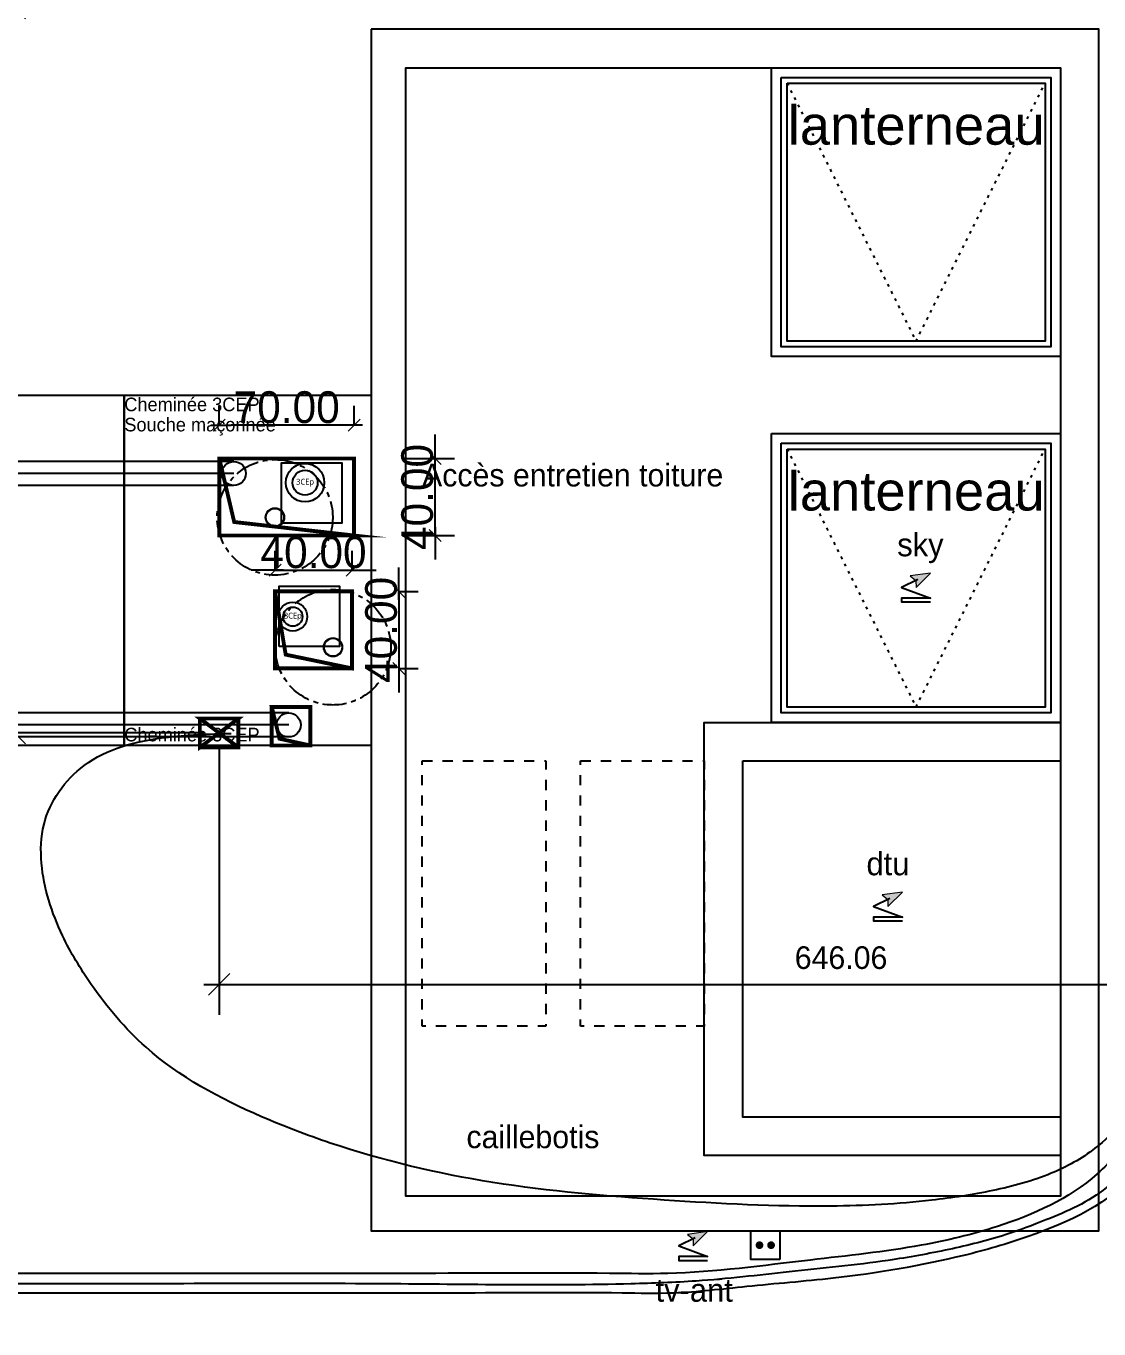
# Model space of a CAD drawing. Header units: centimetres. Extents: x 2501 to 22157, y -5565 to 9509.
# Drawn here: x 4463 to 5020, y 4231 to 4908 of the extents above; entities that cross this region are included whole.
import ezdxf

# ---------------------------------------------------------------- set-up
doc = ezdxf.new("R2010")
doc.units = ezdxf.units.CM
doc.header["$PDMODE"] = 67
for name, pattern in [('prelem_euev', [2, 1.25, -0.25, 0.25, -0.25]), ('Style de ligne -15', [0.41656, 0.20828, -0.20828]), ('Style de ligne -18', [2.08328, 1.25, -0.41656, 0.13886, -0.27786]), ('Style de ligne -27', [0.164042, 0.054681, -0.109361])]:
    doc.linetypes.add(name, pattern=pattern)
doc.layers.get('0').update_dxf_attribs({"color": 252})
doc.layers.add('_GAZELEC-BOITE INCORPO', color=36, linetype='Continuous', lineweight=18)
doc.layers.add('_GAZELEC-RESERVATION 2', color=6, linetype='Continuous', lineweight=18)
for name, color, linetype in [('B Général', 252, 'Continuous'), ('C ANNOTATIONS-texte', 252, 'Continuous'), ('prlm-CHAUFF', 30, 'Continuous'), ('prlm-EAU-EUEV', 25, 'Continuous'), ('prlm-ELEC-CFO', 201, 'Continuous'), ('prlm-GAZ', 20, 'Continuous')]:
    doc.layers.add(name, color=color, linetype=linetype)
doc.layers.add('prlm-ZEROPLOT', color=254, linetype='Continuous', plot=False)
doc.styles.add('Arial', font='arial.ttf')
doc.styles.add('Comic Sans MS', font='comic.ttf')
doc.styles.add('Eurostile', font='')
doc.styles.add('prlm-chauff', font='trebucbi.ttf', dxfattribs={"height": 18})
doc.styles.add('prlm-elec-cfo', font='comic.ttf', dxfattribs={"height": 12})
doc.styles.get('Eurostile').set_extended_font_data('Eurostile')
doc.dimstyles.new('100é', dxfattribs={"dimtxt": 16.471002, "dimasz": 6.232178, "dimexe": 10, "dimexo": 25, "dimgap": 1, "dimtad": 1, "dimdec": 1, "dimtxsty": 'Eurostile', "dimblk": 'VW_SLASH', "dimblk1": 'VW_SLASH', "dimblk2": 'VW_SLASH', "dimcen": 0, "dimdle": 10, "dimazin": 0, "dimtfac": 1, "dimtdec": 1, "dimtix": 1, "dimtmove": 0, "dimatfit": 0, "dimldrblk": 'VW_FILLEDARROW', "dimfxl": 25, "dimfxlon": 1, "dimfrac": 2, "dimtolj": 1, "dimarcsym": 0})
doc.dimstyles.new('Arch', dxfattribs={"dimtxt": 11.759259, "dimasz": 11.224121, "dimexe": 15.875, "dimexo": 7.9375, "dimgap": 7.9375, "dimtad": 1, "dimdec": 1, "dimtxsty": 'Eurostile', "dimblk": 'VW_SLASH', "dimblk1": 'VW_SLASH', "dimblk2": 'VW_SLASH', "dimcen": 0, "dimdle": 7.9375, "dimazin": 0, "dimtfac": 1, "dimtdec": 1, "dimtix": 1, "dimtmove": 0, "dimatfit": 0, "dimldrblk": 'VW_FILLEDARROW', "dimfxl": 1, "dimfrac": 2, "dimtolj": 1, "dimarcsym": 0})

# ---------------------------------------------------------------- blocks, each defined once
blk = doc.blocks.new('Groupe-48-1')
at = {"layer": 'B Général', "linetype": 'Continuous', "flags": 128}
for points in [[(-75, 75), (75, 75), (75, -75), (-75, -75)], [(-70, 70), (70, 70), (70, -70), (-70, -70)], [(-67, 67), (67, 67), (67, -67), (-67, -67)]]:
    blk.add_lwpolyline(points, close=True, dxfattribs=at)
blk = doc.blocks.new('Fenêtre escalier')
at = {"layer": 'B Général', "linetype": 'Style de ligne -27', "ltscale": 25.4}
for p, q in [((-67, 67), (0, -67)), ((0, -67), (67, 67))]:
    blk.add_line(p, q, dxfattribs=at)
at = {"layer": 'B Général'}
blk.add_blockref('Groupe-48-1', (0, 0), dxfattribs=at)
at = {"layer": 'C ANNOTATIONS-texte', "insert": (0.08, 55.28), "char_height": 20.211, "attachment_point": 2, "line_spacing_factor": 0.958949, "style": 'Arial'}
blk.add_mtext('lanterneau', dxfattribs=at)
blk = doc.blocks.new('Groupe-60-1')
at = {"layer": 'B Général', "linetype": 'Continuous', "flags": 128}
for points in [[(114821.82, -121433.28), (114821.82, -121251.33), (114950.06, -121251.33), (114950.06, -121433.28)], [(114903.49, -121317.75), (114903.49, -121286.47), (114934.77, -121286.47), (114934.77, -121317.75)], [(114902.26, -121381.85), (114902.26, -121350.57), (114933.54, -121350.57), (114933.54, -121381.85)]]:
    blk.add_lwpolyline(points, close=True, dxfattribs=at)
blk = doc.blocks.new('xi.txt-3ceptuile-3')
at = {"layer": 'C ANNOTATIONS-texte', "insert": (0, 1.66), "char_height": 7.0556, "width": 93.6726, "attachment_point": 1, "rotation": 360, "line_spacing_factor": 1.423015, "style": 'Eurostile'}
blk.add_mtext('Cheminée 3CEP ', dxfattribs=at)
blk = doc.blocks.new('Groupe-69-1')
at = {"layer": 'B Général', "linetype": 'Continuous', "flags": 128}
for points in [[(115158.06, -121081.33), (115308.06, -121081.33), (115308.06, -121231.33), (115158.06, -121231.33)], [(115163.06, -121086.33), (115303.06, -121086.33), (115303.06, -121226.33), (115163.06, -121226.33)], [(115166.06, -121089.33), (115300.06, -121089.33), (115300.06, -121223.33), (115166.06, -121223.33)]]:
    blk.add_lwpolyline(points, close=True, dxfattribs=at)
blk = doc.blocks.new('Groupe-70-1')
at = {"layer": 'B Général', "linetype": 'Style de ligne -27', "ltscale": 25.4}
for p, q in [((115166.06, -121089.33), (115233.06, -121223.33)), ((115233.06, -121223.33), (115300.06, -121089.33))]:
    blk.add_line(p, q, dxfattribs=at)
at = {"layer": 'B Général'}
blk.add_blockref('Groupe-69-1', (0, 0), dxfattribs=at)
at = {"layer": 'B Général', "insert": (115233.14, -121101.04), "char_height": 20.211, "attachment_point": 2, "line_spacing_factor": 0.958949, "style": 'Arial'}
blk.add_mtext('lanterneau', dxfattribs=at)
blk = doc.blocks.new('xi.3cep130-200')
at = {"layer": 'prlm-CHAUFF', "color": 0}
for radius in [10, 6.5]:
    blk.add_circle((0, 0), radius, dxfattribs=at)
at = {"layer": 'prlm-CHAUFF', "color": 0, "insert": (0, 0), "char_height": 3, "width": 9.7815, "attachment_point": 5, "style": 'prlm-chauff'}
blk.add_mtext('3CEp', dxfattribs=at)
blk = doc.blocks.new('xi.vp')
at = {"layer": 'prlm-EAU-EUEV', "lineweight": 5}
h = blk.add_hatch(color=0, dxfattribs=at)
h.paths.add_polyline_path([(-5, 0, 1), (5, 0, 1)])
h.paths.add_polyline_path([(4.5, 0, -1), (-4.5, 0, -1)], flags=16)
at = {"layer": 'prlm-EAU-EUEV', "color": 0, "lineweight": 5}
for radius in [5, 4.5]:
    blk.add_circle((0, 0), radius, dxfattribs=at)
at = {"layer": 'prlm-ZEROPLOT', "linetype": 'prelem_euev', "ltscale": 10}
blk.add_circle((0, 0), 30, dxfattribs=at)
blk = doc.blocks.new('Groupe-88-1')
at = {"layer": 'B Général', "linetype": 'Continuous'}
for p, q in [((114878.72, -121285.76), (114581.02, -121285.76)), ((114878.72, -121292.01), (114581.02, -121292.01)), ((114878.72, -121298.26), (114581.02, -121298.26))]:
    blk.add_line(p, q, dxfattribs=at)
blk = doc.blocks.new('Groupe-89-1')
at = {"layer": 'B Général', "linetype": 'Continuous'}
for p, q in [((114907.19, -121416.38), (114581.02, -121416.38)), ((114907.19, -121422.63), (114581.02, -121422.63)), ((114907.19, -121428.88), (114581.02, -121428.88))]:
    blk.add_line(p, q, dxfattribs=at)
blk = doc.blocks.new('xi.pc-sail')
at = {"layer": 'prlm-ELEC-CFO', "color": 0, "linetype": 'ByBlock', "lineweight": -2, "flags": 128}
blk.add_lwpolyline([(-7.5, 15), (7.5, 15), (7.5, 0), (-7.5, 0)], close=True, dxfattribs=at)
at = {"layer": 'prlm-ELEC-CFO', "color": 0, "linetype": 'ByBlock', "lineweight": 5, "const_width": 2}
for points in [[(-4, 7.5, 1), (-2, 7.5, 1)], [(2, 7.5, 1), (4, 7.5, 1)]]:
    blk.add_lwpolyline(points, format="xyb", close=True, dxfattribs=at)
blk = doc.blocks.new('xi.tv-ant')
at = {"layer": 'prlm-ELEC-CFO', "lineweight": 5}
blk.add_hatch(color=0, dxfattribs=at).paths.add_polyline_path([(-3, 6), (-0.1, 3.7), (0, 0), (7.5, 7.5)])
at = {"layer": 'prlm-ELEC-CFO', "color": 0, "lineweight": 5, "flags": 128}
blk.add_lwpolyline([(-3, 6), (-0.1, 3.7), (0, 0), (7.5, 7.5)], close=True, dxfattribs=at)
at = {"layer": 'prlm-ELEC-CFO', "color": 0}
blk.add_lwpolyline([(0.95, 4.23), (-7.5, 0), (7.5, -5.5), (-7.5, -5.5), (-7.5, -7.5), (7.5, -7.5)], dxfattribs=at)
blk = doc.blocks.new('xi.sky')
at = {"layer": 'prlm-ELEC-CFO', "lineweight": 5}
blk.add_hatch(color=0, dxfattribs=at).paths.add_polyline_path([(-3, 6), (-0.1, 3.7), (0, 0), (7.5, 7.5)])
at = {"layer": 'prlm-ELEC-CFO', "color": 0, "lineweight": 5, "flags": 128}
blk.add_lwpolyline([(-3, 6), (-0.1, 3.7), (0, 0), (7.5, 7.5)], close=True, dxfattribs=at)
at = {"layer": 'prlm-ELEC-CFO', "color": 0}
blk.add_lwpolyline([(0.95, 4.23), (-7.5, 0), (7.5, -5.5), (-7.5, -5.5), (-7.5, -7.5), (7.5, -7.5)], dxfattribs=at)
blk = doc.blocks.new('xi.dtu')
at = {"layer": 'prlm-ELEC-CFO', "lineweight": 5}
blk.add_hatch(color=0, dxfattribs=at).paths.add_polyline_path([(-3, 6), (-0.1, 3.7), (0, 0), (7.5, 7.5)])
at = {"layer": 'prlm-ELEC-CFO', "color": 0, "lineweight": 5, "flags": 128}
blk.add_lwpolyline([(-3, 6), (-0.1, 3.7), (0, 0), (7.5, 7.5)], close=True, dxfattribs=at)
at = {"layer": 'prlm-ELEC-CFO', "color": 0}
blk.add_lwpolyline([(0.95, 4.23), (-7.5, 0), (7.5, -5.5), (-7.5, -5.5), (-7.5, -7.5), (7.5, -7.5)], dxfattribs=at)
blk = doc.blocks.new('xi.3cep100-150')
at = {"layer": 'prlm-CHAUFF', "color": 0}
for radius in [7.5, 5]:
    blk.add_circle((0, 0), radius, dxfattribs=at)
at = {"layer": 'prlm-CHAUFF', "color": 0, "insert": (0, 0), "char_height": 3, "width": 9.7815, "attachment_point": 5, "style": 'prlm-chauff'}
blk.add_mtext('3CEp', dxfattribs=at)
blk = doc.blocks.new('VW_SLASH')
at = {"linetype": 'ByBlock', "lineweight": -2}
blk.add_line((0.707, 0), (-1, 0), dxfattribs=at)
at = {"linetype": 'Continuous', "lineweight": 20, "flags": 128}
blk.add_lwpolyline([(0.5, 0.5), (-0.5, -0.5)], dxfattribs=at)
blk = doc.blocks.new('*D347')
at = {"layer": '_GAZELEC-RESERVATION 2', "color": 0, "lineweight": -2, "transparency": 16777216}
for p, q in [((4592.01, 4625.44), (4592.01, 4635.44)), ((4632.01, 4625.44), (4632.01, 4635.44)), ((4585.77, 4625.44), (4579.54, 4625.44)), ((4592.01, 4625.44), (4632.01, 4625.44)), ((4638.24, 4625.44), (4644.47, 4625.44))]:
    blk.add_line(p, q, dxfattribs=at)
at = {"layer": 'Defpoints', "color": 0}
for p in [(4632.01, 4625.44), (4592.01, 4614.46), (4632.01, 4614.46)]:
    blk.add_point(p, dxfattribs=at)
at = {"layer": '_GAZELEC-RESERVATION 2', "color": 0, "lineweight": -2, "transparency": 16777216, "xscale": 6.232177734375, "yscale": 6.232177734375, "zscale": 6.232177734375}
blk.add_blockref('VW_SLASH', (4592.01, 4625.44), dxfattribs=at)
at = {"layer": '_GAZELEC-RESERVATION 2', "color": 0, "lineweight": -2, "transparency": 16777216, "xscale": 6.232177734375, "yscale": 6.232177734375, "zscale": 6.232177734375, "rotation": 180}
blk.add_blockref('VW_SLASH', (4632.01, 4625.44), dxfattribs=at)
at = {"layer": '_GAZELEC-RESERVATION 2', "color": 0, "transparency": 16777216, "insert": (4612.01, 4634.67), "char_height": 16.471, "attachment_point": 5, "style": 'Eurostile'}
blk.add_mtext('\\A1;40.00', dxfattribs=at)
blk = doc.blocks.new('VW_FILLEDARROW')
at = {"linetype": 'Continuous'}
blk.add_hatch(color=250, dxfattribs=at).paths.add_polyline_path([(-1.414, 0.379), (0, 0), (-1.414, -0.379)])
at = {"linetype": 'Continuous', "flags": 128}
blk.add_lwpolyline([(-1.414, 0.379), (0, 0), (-1.414, -0.379)], close=True, dxfattribs=at)
blk = doc.blocks.new('*D348')
at = {"layer": '_GAZELEC-RESERVATION 2', "color": 0, "lineweight": -2, "transparency": 16777216}
for p, q in [((4656.4, 4620.7), (4656.4, 4626.93)), ((4656.4, 4614.46), (4666.4, 4614.46)), ((4656.4, 4614.46), (4656.4, 4574.46)), ((4656.4, 4574.46), (4666.4, 4574.46)), ((4656.4, 4568.23), (4656.4, 4562))]:
    blk.add_line(p, q, dxfattribs=at)
at = {"layer": 'Defpoints', "color": 0}
for p in [(4631.96, 4614.46), (4632.01, 4574.46), (4656.4, 4574.46)]:
    blk.add_point(p, dxfattribs=at)
at = {"layer": '_GAZELEC-RESERVATION 2', "color": 0, "lineweight": -2, "transparency": 16777216, "xscale": 6.232177734375, "yscale": 6.232177734375, "zscale": 6.232177734375}
for p, rotation in [((4656.4, 4614.46), 270), ((4656.4, 4574.46), 90)]:
    blk.add_blockref('VW_SLASH', p, dxfattribs=dict(at, rotation=rotation))
at = {"layer": '_GAZELEC-RESERVATION 2', "color": 0, "transparency": 16777216, "insert": (4647.17, 4594.46), "char_height": 16.471, "attachment_point": 5, "rotation": 90, "style": 'Eurostile'}
blk.add_mtext('\\A1;40.00', dxfattribs=at)
blk = doc.blocks.new('*D323')
at = {"layer": '_GAZELEC-RESERVATION 2', "color": 0, "lineweight": -2, "transparency": 16777216}
for p, q in [((4675.15, 4689.71), (4675.15, 4695.94)), ((4658.07, 4683.47), (4685.15, 4683.47)), ((4675.15, 4643.47), (4675.15, 4683.47)), ((4658.07, 4643.47), (4685.15, 4643.47)), ((4675.15, 4637.24), (4675.15, 4631.01))]:
    blk.add_line(p, q, dxfattribs=at)
at = {"layer": 'Defpoints', "color": 0}
for p in [(4633.07, 4683.47), (4675.15, 4683.47), (4633.07, 4643.47)]:
    blk.add_point(p, dxfattribs=at)
at = {"layer": '_GAZELEC-RESERVATION 2', "color": 0, "lineweight": -2, "transparency": 16777216, "xscale": 6.232177734375, "yscale": 6.232177734375, "zscale": 6.232177734375}
for p, rotation in [((4675.15, 4683.47), 270), ((4675.15, 4643.47), 90)]:
    blk.add_blockref('VW_SLASH', p, dxfattribs=dict(at, rotation=rotation))
at = {"layer": '_GAZELEC-RESERVATION 2', "color": 0, "transparency": 16777216, "insert": (4665.92, 4663.47), "char_height": 16.471, "attachment_point": 5, "rotation": 90, "style": 'Eurostile'}
blk.add_mtext('\\A1;40.00', dxfattribs=at)
blk = doc.blocks.new('*D324')
at = {"layer": '_GAZELEC-RESERVATION 2', "color": 0, "lineweight": -2, "transparency": 16777216}
for p, q in [((4563.07, 4700.81), (4563.07, 4710.81)), ((4633.07, 4700.81), (4633.07, 4710.81)), ((4626.83, 4700.81), (4569.3, 4700.81))]:
    blk.add_line(p, q, dxfattribs=at)
at = {"layer": 'Defpoints', "color": 0}
for p in [(4563.07, 4700.81), (4563.07, 4683.47), (4633.07, 4683.47)]:
    blk.add_point(p, dxfattribs=at)
at = {"layer": '_GAZELEC-RESERVATION 2', "color": 0, "lineweight": -2, "transparency": 16777216, "xscale": 6.232177734375, "yscale": 6.232177734375, "zscale": 6.232177734375, "rotation": 180}
blk.add_blockref('VW_SLASH', (4563.07, 4700.81), dxfattribs=at)
at = {"layer": '_GAZELEC-RESERVATION 2', "color": 0, "lineweight": -2, "transparency": 16777216, "xscale": 6.232177734375, "yscale": 6.232177734375, "zscale": 6.232177734375}
blk.add_blockref('VW_SLASH', (4633.07, 4700.81), dxfattribs=at)
at = {"layer": '_GAZELEC-RESERVATION 2', "color": 0, "transparency": 16777216, "insert": (4598.07, 4710.04), "char_height": 16.471, "attachment_point": 5, "style": 'Eurostile'}
blk.add_mtext('\\A1;70.00', dxfattribs=at)
blk = doc.blocks.new('*D357')
at = {"layer": '_GAZELEC-BOITE INCORPO', "color": 0, "lineweight": -2, "transparency": 16777216}
for p, q in [((5209.04, 4909.45), (5209.04, 4394.46)), ((4562.98, 4533), (4562.98, 4394.46)), ((4574.2, 4410.34), (5197.82, 4410.34))]:
    blk.add_line(p, q, dxfattribs=at)
at = {"layer": 'Defpoints', "color": 0}
for p in [(5209.04, 4917.39), (4562.98, 4540.94), (5209.04, 4410.34)]:
    blk.add_point(p, dxfattribs=at)
at = {"layer": '_GAZELEC-BOITE INCORPO', "color": 0, "lineweight": -2, "transparency": 16777216, "xscale": 11.22412109375, "yscale": 11.22412109375, "zscale": 11.22412109375, "rotation": 180}
blk.add_blockref('VW_SLASH', (4562.98, 4410.34), dxfattribs=at)
at = {"layer": '_GAZELEC-BOITE INCORPO', "color": 0, "lineweight": -2, "transparency": 16777216, "xscale": 11.22412109375, "yscale": 11.22412109375, "zscale": 11.22412109375}
blk.add_blockref('VW_SLASH', (5209.04, 4410.34), dxfattribs=at)
at = {"layer": '_GAZELEC-BOITE INCORPO', "color": 0, "transparency": 16777216, "insert": (4886.01, 4424.15), "char_height": 11.759, "attachment_point": 5, "style": 'Eurostile'}
blk.add_mtext('\\A1;646.06', dxfattribs=at)
blk = doc.blocks.new('*D358')
at = {"layer": '_GAZELEC-BOITE INCORPO', "color": 0, "lineweight": -2, "transparency": 16777216}
for p, q in [((5201.11, 4917.39), (4440.95, 4917.39)), ((4456.82, 4552.16), (4456.82, 4906.16)), ((4555.04, 4540.94), (4440.95, 4540.94))]:
    blk.add_line(p, q, dxfattribs=at)
at = {"layer": 'Defpoints', "color": 0}
for p in [(4456.82, 4917.39), (5209.05, 4917.39), (4562.98, 4540.94)]:
    blk.add_point(p, dxfattribs=at)
at = {"layer": '_GAZELEC-BOITE INCORPO', "color": 0, "lineweight": -2, "transparency": 16777216, "xscale": 11.22412109375, "yscale": 11.22412109375, "zscale": 11.22412109375}
for p, rotation in [((4456.82, 4917.39), 90), ((4456.82, 4540.94), 270)]:
    blk.add_blockref('VW_SLASH', p, dxfattribs=dict(at, rotation=rotation))
at = {"layer": '_GAZELEC-BOITE INCORPO', "color": 0, "transparency": 16777216, "insert": (4443, 4729.16), "char_height": 11.759, "attachment_point": 5, "rotation": 90, "style": 'Eurostile'}
blk.add_mtext('\\A1;376.45', dxfattribs=at)

msp = doc.modelspace()

# ---------------------------------------------------------------- linework, layer by layer
at = {"layer": '_GAZELEC-BOITE INCORPO', "const_width": 2}
msp.add_lwpolyline([(4552.98, 4538.438), (4552.98, 4533.438), (4572.98, 4533.438), (4572.98, 4548.438), (4552.98, 4548.438), (4552.98, 4533.438), (4572.98, 4548.438), (4552.98, 4548.437), (4572.98, 4533.438)], dxfattribs=at)
at = {"layer": '_GAZELEC-RESERVATION 2', "const_width": 2}
for points in [[(4633.065, 4643.475), (4633.065, 4683.475), (4563.065, 4683.475), (4563.065, 4643.475), (4633.065, 4643.475), (4570.799, 4650.486), (4563.065, 4683.475)], [(4632.005, 4574.465), (4592.005, 4574.465), (4592.005, 4614.465), (4632.005, 4614.465), (4632.005, 4574.465), (4597.553, 4581.605), (4592.005, 4614.465)], [(4610.303, 4554.438), (4600.303, 4554.438), (4590.303, 4554.438), (4590.303, 4534.438), (4610.303, 4534.438), (4610.303, 4554.438), (4590.303, 4554.438), (4594.339, 4537.929), (4610.303, 4534.438)]]:
    msp.add_lwpolyline(points, dxfattribs=at)
at = {"layer": 'B Général', "linetype": 'Continuous'}
msp.add_line((4999.965, 4526.427), (4999.965, 4341.427), dxfattribs=at)
at = {"layer": 'B Général', "linetype": 'Continuous', "flags": 128}
for points in [[(3913.905, 4039.214), (4187.907, 4039.214), (4187.907, 5390.488), (4812.905, 5390.488), (4812.905, 5315.488), (4326.452, 5315.488), (4326.452, 4716.389), (4513.725, 4716.389), (4513.725, 4534.438), (4326.452, 4534.438), (4326.452, 4039.214), (5984.611, 4039.214), (5984.611, 4416.115), (6191.888, 4416.115), (6191.888, 3841.714), (4215.369, 3841.714), (4215.369, 2952.226), (4766.954, 2952.226), (4766.954, 2592.403), (4666.954, 2592.403), (4666.954, 2852.226), (3561.905, 2852.226)], [(4999.965, 4321.464), (4814.965, 4321.464), (4814.965, 4546.389), (4999.965, 4546.389)]]:
    msp.add_lwpolyline(points, dxfattribs=at)
at = {"layer": 'B Général', "linetype": 'Continuous', "lineweight": 18, "flags": 128}
msp.add_lwpolyline([(4641.965, 4906.389), (5019.965, 4906.389), (5019.965, 4282.389), (4641.965, 4282.389)], close=True, dxfattribs=at)
at = {"layer": 'B Général', "linetype": 'Continuous', "flags": 128}
for points in [[(4641.965, 4906.389), (4641.965, 4282.389), (5019.965, 4282.389), (5019.965, 4906.389)], [(4999.965, 4300.389), (4659.965, 4300.389), (4659.965, 4886.389), (4999.965, 4886.389)], [(4659.965, 4886.389), (4999.965, 4886.389), (4999.965, 4300.389), (4659.965, 4300.389)], [(4834.965, 4526.427), (4999.965, 4526.427), (4999.965, 4341.427), (4834.965, 4341.427)]]:
    msp.add_lwpolyline(points, close=True, dxfattribs=at)
at = {"layer": 'B Général', "linetype": 'Style de ligne -15', "ltscale": 25.4, "flags": 128}
for points in [[(4668.465, 4526.389), (4732.715, 4526.389), (4732.715, 4388.586), (4668.465, 4388.586)], [(4750.715, 4526.389), (4814.965, 4526.389), (4814.965, 4388.586), (4750.715, 4388.586)]]:
    msp.add_lwpolyline(points, close=True, dxfattribs=at)
at = {"layer": 'B Général'}
for centre in [(4570.623, 4675.699), (4599.092, 4545.087)]:
    msp.add_circle(centre, 6.25, dxfattribs=at)
at = {"layer": 'B Général', "linetype": 'Style de ligne -18', "lineweight": 50, "ltscale": 25.4}
msp.add_open_spline([(4176.46, 5442.268), (4369.672, 5480.305), (4562.883, 5518.342), (4903.036, 5519.771), (5243.188, 5521.2), (5979.862, 5524.644), (6716.536, 5528.089), (7278.196, 5527.681), (7839.856, 5527.273), (8021.336, 5527.044), (8202.816, 5526.815), (8808.176, 5525.356), (9413.535, 5523.896), (10716.351, 5525.293), (12019.166, 5526.69), (12242.597, 5526.219), (12466.029, 5525.748), (12816.588, 5520.962), (13167.148, 5516.176), (13202.673, 5616.323), (13238.199, 5716.47), (13267.888, 5802.201), (13297.577, 5887.932), (13327.266, 5973.663), (13356.956, 6059.395), (13408.406, 6207.964), (13459.856, 6356.533), (13477.006, 6406.056), (13494.156, 6455.579), (13528.564, 6560.212), (13562.972, 6664.845), (13573.344, 6696.386), (13583.716, 6727.928), (13599.145, 6774.844), (13614.573, 6821.761), (13678.898, 7117.445), (13743.224, 7413.129), (13957.444, 7453.65), (14171.664, 7494.171), (14164.331, 7534.454), (14156.998, 7574.738), (14190.699, 7584.189), (14224.399, 7593.639), (14227.546, 7586.876), (14230.693, 7580.113), (14293.316, 7599.076), (14355.939, 7618.039), (14360.336, 7603.518), (14364.733, 7588.998), (14537.195, 7591.453), (14709.721, 7640.319), (14664.801, 7789.364), (14619.881, 7938.41), (15047.101, 8062.384), (15474.322, 8186.358), (15686.72, 8247.996), (15899.118, 8309.635), (15904.181, 8311.166), (15909.244, 8312.698), (15908.246, 8315.995), (15907.249, 8319.292), (17672.664, 8849.185), (19438.079, 9379.077), (19648.946, 9442.842), (19859.814, 9506.606), (20255.35, 9309.74), (20650.886, 9112.874), (20960.83, 8222.926), (21270.775, 7332.978), (21180.205, 7304.155), (21089.635, 7275.333), (21163.082, 7017.584), (21236.529, 6759.834), (21251.591, 6763.9), (21266.653, 6767.967), (21275.663, 6734.59), (21284.674, 6701.213), (21269.902, 6697.225), (21255.13, 6693.238), (21270.029, 6638.047), (21284.928, 6582.856), (21291.188, 6584.546), (21297.447, 6586.236), (21305.995, 6495.046), (21402.881, 6506.774), (21487.346, 6527.117), (21571.811, 6547.461), (21569.541, 6559.077), (21567.271, 6570.694), (21604.983, 6578.638), (21642.694, 6586.582), (21649.991, 6549.244), (21657.287, 6511.906), (21652.493, 6510.896), (21647.699, 6509.886), (21807.598, 5746.172), (21967.496, 4982.457), (21977.291, 4938.62), (21987.086, 4894.782), (22015.78, 4743.898), (22044.474, 4593.013), (22063.498, 4473.154), (22082.523, 4353.295), (22101.178, 4237.725), (22119.832, 4122.156), (22124.345, 4087.384), (22128.858, 4052.612), (22138.67, 3933.295), (22148.483, 3813.978), (22152.899, 3687.239), (22157.316, 3560.501), (22156.076, 3368.858), (22154.837, 3177.215), (22152.199, 3078.787), (22149.562, 2980.358), (22145.456, 2863.605), (22141.35, 2746.851), (22132.85, 2586.185), (22124.349, 2425.518), (22087.732, 1950.646), (22051.116, 1475.773), (21993.933, 847.273), (21936.75, 218.773), (21915.729, 183.154), (21894.709, 147.536), (21213.23, 141.566), (20531.75, 135.597), (20529.704, 160.058), (20527.657, 184.52), (20322.852, 176.691), (20118.047, 168.862), (19882.166, 159.845), (19646.285, 150.828), (19256.888, 145.182), (18867.491, 139.536), (18773.401, -158.054), (18679.311, -455.644), (18604.53, -1398.289), (18529.749, -2340.935), (18635.053, -2777.585), (18740.357, -3214.234), (18588.756, -3295.853), (18437.156, -3377.471), (18384.511, -3407.387), (18331.865, -3437.302), (18280.613, -3484.556), (18229.362, -3531.809), (18125.267, -3688.349), (18021.173, -3844.888), (17973.144, -3961.195), (17925.114, -4077.502), (17903.66, -4188.267), (17882.205, -4299.032), (17853.831, -4428.724), (17825.458, -4558.416), (17795.321, -4816.052), (17765.184, -5073.687), (17828.426, -5320.212), (17891.667, -5566.736), (16164.839, -5333.52), (14438.011, -5100.304), (14043.046, -5030.624), (13648.082, -4960.944), (13506.144, -4936.079), (13364.206, -4911.213), (13220.848, -4883.357), (13077.49, -4855.501), (12791.937, -4799.706), (12506.383, -4743.912), (12128.349, -4679.679), (11750.314, -4615.447), (11530.967, -4571.296), (11311.619, -4527.146), (10549.503, -4375.437), (9787.387, -4223.728), (9847.498, -3981.593), (9907.609, -3739.459), (9806.225, -3461.39), (9704.841, -3183.322), (9715.187, -3083.784), (9725.532, -2984.247), (9824.047, -2441.958), (9922.562, -1899.67), (9651.72, -1701.167), (9380.878, -1502.664), (9447.608, -1104.825), (9514.339, -706.985), (9834.998, -611.033), (10155.657, -515.081), (10247.114, 11.583), (10338.572, 538.246), (10143.199, 564.034), (9947.826, 589.823), (9948.48, 594.78), (9949.134, 599.737), (9614.75, 638.685), (9280.365, 677.634), (8737.859, 744.574), (8195.353, 811.514), (7103.907, 948.262), (6012.462, 1085.009), (5516.207, 1145.917), (5019.951, 1206.825), (4567.057, 1262.265), (4114.163, 1317.705), (4102.18, 1307.409), (4090.197, 1297.113), (3869.944, 1322.11), (3649.69, 1347.106), (3455.22, 1370.405), (3260.751, 1393.703), (3258.524, 1373.559), (3256.298, 1353.416), (2884.962, 1399.248), (2513.626, 1445.079), (2816.189, 2481.825), (3118.751, 3518.57), (3122.583, 3517.421), (3126.415, 3516.272), (3182.803, 3704.332), (3239.191, 3892.391), (3244.935, 3911.549), (3250.679, 3930.706), (3342.693, 4248.166), (3434.706, 4565.625), (3504.837, 4748.285), (3574.967, 4930.944), (3700.503, 5086.554), (3826.038, 5242.164), (4001.249, 5342.216), (4176.46, 5442.268)], degree=2, knots=[0, 0, 0, 1, 1, 2, 2, 3, 3, 4, 4, 5, 5, 6, 6, 7, 7, 8, 8, 9, 9, 10, 10, 11, 11, 12, 12, 13, 13, 14, 14, 15, 15, 16, 16, 17, 17, 18, 18, 19, 19, 20, 20, 21, 21, 22, 22, 23, 23, 24, 24, 25, 25, 26, 26, 27, 27, 28, 28, 29, 29, 30, 30, 31, 31, 32, 32, 33, 33, 34, 34, 35, 35, 36, 36, 37, 37, 38, 38, 39, 39, 40, 40, 41, 41, 42, 42, 43, 43, 44, 44, 45, 45, 46, 46, 47, 47, 48, 48, 49, 49, 50, 50, 51, 51, 52, 52, 53, 53, 54, 54, 55, 55, 56, 56, 57, 57, 58, 58, 59, 59, 60, 60, 61, 61, 62, 62, 63, 63, 64, 64, 65, 65, 66, 66, 67, 67, 68, 68, 69, 69, 70, 70, 71, 71, 72, 72, 73, 73, 74, 74, 75, 75, 76, 76, 77, 77, 78, 78, 79, 79, 80, 80, 81, 81, 82, 82, 83, 83, 84, 84, 85, 85, 86, 86, 87, 87, 88, 88, 89, 89, 90, 90, 91, 91, 92, 92, 93, 93, 94, 94, 95, 95, 96, 96, 97, 97, 98, 98, 99, 99, 100, 100, 101, 101, 102, 102, 103, 103, 104, 104, 105, 105, 106, 106, 107, 107, 108, 108, 109, 109, 110, 110, 111, 111, 112, 112, 113, 113, 114, 114, 115, 115, 115], dxfattribs=at)
at = {"layer": 'B Général', "linetype": 'Continuous', "lineweight": 25}
for points in [[(4624.225, 5512.376), (4165.444, 5491.376), (3822.951, 5185.404), (3822.951, 4824.111), (3822.951, 4462.818), (3622.407, 4462.818), (3421.864, 4462.818), (3377.673, 4315.604), (3333.483, 4168.389), (3423.201, 4168.396), (3512.92, 4168.403), (3512.92, 3859.396), (3512.92, 3550.389), (3330.446, 3550.389), (3147.972, 3550.389), (3000.586, 3059.396), (2853.201, 2568.403), (3258.06, 2568.403), (3662.92, 2568.403), (3662.92, 2698.314), (3662.92, 2828.226), (3997.181, 2828.226), (4331.442, 2828.226), (4331.442, 2698.314), (4331.442, 2568.403), (4631.704, 2568.403), (4931.965, 2568.403), (4931.965, 3042.896), (4931.965, 3517.389), (5573.926, 3517.389), (6215.888, 3517.389), (6215.888, 4217.389), (6215.888, 4917.389), (5712.465, 4917.389), (5209.041, 4917.389), (5209.041, 5214.882), (5209.041, 5512.376), (4916.633, 5512.376), (4624.225, 5512.376)], [(4624.777, 5488.376), (4180.207, 5467.856), (3846.951, 5174.609), (3846.951, 4806.713), (3846.951, 4438.818), (3643.334, 4438.818), (3439.718, 4438.818), (3402.732, 4315.605), (3365.746, 4192.392), (3451.333, 4192.398), (3536.92, 4192.405), (3536.92, 3859.397), (3536.92, 3526.389), (3351.373, 3526.389), (3165.826, 3526.389), (3025.644, 3059.396), (2885.463, 2592.403), (3262.192, 2592.403), (3638.92, 2592.403), (3638.92, 2722.314), (3638.92, 2852.226), (3997.181, 2852.226), (4355.442, 2852.226), (4355.442, 2722.314), (4355.442, 2592.403), (4631.704, 2592.403), (4907.965, 2592.403), (4907.965, 3066.896), (4907.965, 3541.389), (5549.926, 3541.389), (6191.888, 3541.389), (6191.888, 4217.389), (6191.888, 4893.389), (5688.465, 4893.389), (5185.041, 4893.389), (5185.041, 5190.882), (5185.041, 5488.376), (4904.909, 5488.376), (4624.777, 5488.376)]]:
    msp.add_open_spline(points, degree=2, knots=[0, 0, 0, 1, 1, 2, 2, 3, 3, 4, 4, 5, 5, 6, 6, 7, 7, 8, 8, 9, 9, 10, 10, 11, 11, 12, 12, 13, 13, 14, 14, 15, 15, 16, 16, 17, 17, 18, 18, 19, 19, 19], dxfattribs=at)
at = {"layer": 'B Général', "linetype": 'Continuous', "lineweight": 18}
msp.add_open_spline([(6191.888, 3541.389), (6191.888, 4217.389), (6191.888, 4893.389), (5688.465, 4893.389), (5185.041, 4893.389), (5185.041, 5190.882), (5185.041, 5488.376), (4904.909, 5488.376), (4624.777, 5488.376), (4180.209, 5467.856), (3846.951, 5174.609), (3846.951, 4806.713), (3846.951, 4438.818), (3643.334, 4438.818), (3439.718, 4438.818), (3402.732, 4315.605), (3365.746, 4192.391), (3451.333, 4192.398), (3536.92, 4192.405), (3536.92, 3859.397), (3536.92, 3526.389), (3351.373, 3526.389), (3165.826, 3526.389), (3025.644, 3059.396), (2885.463, 2592.403), (3262.192, 2592.403), (3638.92, 2592.403), (3638.92, 2722.314), (3638.92, 2852.226), (3997.181, 2852.226), (4355.442, 2852.226), (4355.442, 2722.314), (4355.442, 2592.403), (4631.704, 2592.403), (4907.965, 2592.403), (4907.965, 3066.896), (4907.965, 3541.389), (5549.926, 3541.389), (6191.888, 3541.389)], degree=2, knots=[0, 0, 0, 1, 1, 2, 2, 3, 3, 4, 4, 5, 5, 6, 6, 7, 7, 8, 8, 9, 9, 10, 10, 11, 11, 12, 12, 13, 13, 14, 14, 15, 15, 16, 16, 17, 17, 18, 18, 19, 19, 19], dxfattribs=at)

# ---------------------------------------------------------------- block references
at = {"layer": 'B Général'}
for name, p in [('Groupe-70-1', (-110308.095, 125967.714)), ('Groupe-60-1', (-110308.095, 125967.714)), ('Fenêtre escalier', (4924.965, 4621.389)), ('xi.vp', (4591.962, 4652.883)), ('Groupe-88-1', (-110308.095, 125967.714)), ('xi.3cep130-200', (4607.615, 4670.907)), ('xi.vp', (4622.133, 4585.438)), ('Groupe-89-1', (-110308.095, 125967.714))]:
    msp.add_blockref(name, p, dxfattribs=at)
at = {"layer": 'C ANNOTATIONS-texte'}
for p in [(4513.725, 4713.425), (4513.725, 4541.951)]:
    msp.add_blockref('xi.txt-3ceptuile-3', p, dxfattribs=at)
at = {"layer": 'prlm-CHAUFF'}
for name, p in [('xi.3cep130-200', (4607.615, 4670.907)), ('xi.3cep100-150', (4601.252, 4601.338))]:
    msp.add_blockref(name, p, dxfattribs=at)
at = {"layer": 'prlm-EAU-EUEV'}
for p in [(4591.962, 4652.883), (4622.133, 4585.438)]:
    msp.add_blockref('xi.vp', p, dxfattribs=at)
at = {"layer": 'prlm-ELEC-CFO'}
for name, p in [('xi.sky', (4924.965, 4616.45)), ('xi.dtu', (4910.376, 4450.769)), ('xi.tv-ant', (4809.217, 4274.49))]:
    msp.add_blockref(name, p, dxfattribs=at)
at = {"layer": 'prlm-ELEC-CFO', "rotation": 180}
msp.add_blockref('xi.pc-sail', (4846.657, 4282.389), dxfattribs=at)

# ---------------------------------------------------------------- texts
at = {"layer": 'B Général', "char_height": 11.9949, "attachment_point": 2, "line_spacing_factor": 0.803556, "style": 'Comic Sans MS'}
for s, insert in [('sky', (4927.236, 4644.696)), ('dtu', (4910.376, 4479.015)), ('tv-ant', (4809.717, 4257.522))]:
    msp.add_mtext(s, dxfattribs=dict(at, insert=insert))
at = {"layer": 'C ANNOTATIONS-texte', "insert": (4513.725, 4704.606), "char_height": 7.05556, "width": 128.00684, "attachment_point": 1, "line_spacing_factor": 1.423015, "style": 'Eurostile'}
msp.add_mtext('Souche maçonnée ', dxfattribs=at)
at = {"layer": 'C ANNOTATIONS-texte', "insert": (4668.375, 4680.713), "char_height": 11.75926, "width": 181.58944, "attachment_point": 1, "rotation": 0, "line_spacing_factor": 0.894578, "style": 'Eurostile'}
msp.add_mtext('Accès entretien toiture', dxfattribs=at)
at = {"layer": 'C ANNOTATIONS-texte', "insert": (4691.437, 4337.033), "char_height": 11.75926, "attachment_point": 1, "line_spacing_factor": 0.894578, "style": 'Eurostile'}
msp.add_mtext('caillebotis', dxfattribs=at)

# ---------------------------------------------------------------- dimensions: what is measured, and where the dimension line sits
at = {"layer": '_GAZELEC-RESERVATION 2'}
for base, p1, p2, picture, middle in [((4563.065, 4700.807), (4633.065, 4683.475), (4563.065, 4683.475), '*D324', (4598.065, 4710.042)), ((4632.005, 4625.438), (4592.005, 4614.465), (4632.005, 4614.465), '*D347', (4612.005, 4634.673))]:
    dim = msp.add_linear_dim(base=base, p1=p1, p2=p2, dimstyle='100é', override={"dimdec": 2, "dimzin": 0, "dimdsep": 46, "dimpost": '<>'}, dxfattribs=at)
    dim.commit()
    dim.dimension.update_dxf_attribs({"geometry": picture, "text_midpoint": middle})
for base, p1, p2, picture, middle in [((4675.152, 4683.475), (4633.065, 4643.475), (4633.065, 4683.475), '*D323', (4665.916, 4663.475)), ((4656.401, 4574.465), (4631.965, 4614.465), (4632.005, 4574.465), '*D348', (4647.165, 4594.465))]:
    dim = msp.add_linear_dim(base=base, p1=p1, p2=p2, angle=90, dimstyle='100é', override={"dimdec": 2, "dimzin": 0, "dimdsep": 46, "dimpost": '<>'}, dxfattribs=at)
    dim.commit()
    dim.dimension.update_dxf_attribs({"geometry": picture, "text_midpoint": middle})

# ---------------------------------------------------------------- next in the draw order: texts
at = {"layer": 'prlm-ELEC-CFO', "lineweight": 20, "char_height": 12, "attachment_point": 2, "line_spacing_factor": 0.8, "style": 'prlm-elec-cfo', "bg_fill": 3, "box_fill_scale": 0.95, "bg_fill_color": 256, "bg_fill_transparency": 0}
for s, insert in [('sky', (4927.236, 4644.701)), ('dtu', (4910.376, 4479.02)), ('tv-ant', (4809.717, 4257.527))]:
    msp.add_mtext(s, dxfattribs=dict(at, insert=insert))

# ---------------------------------------------------------------- next in the draw order: linework, layer by layer
at = {"layer": 'prlm-GAZ'}
for points in [[(5176.902, 4601.535), (5162.494, 4601.535), (5133.435, 4596.491), (5107.466, 4586.325), (5079.725, 4564.239), (5063.477, 4539.24), (5056.541, 4512.67), (5054.627, 4493.136), (5054.627, 4463.923), (5054.627, 4407.935), (5054.627, 4390.41), (5051.932, 4370.068), (5037.321, 4333.594), (5019.103, 4311.949), (4967.262, 4284.629), (4927.55, 4274.85), (4870.062, 4267.174), (4795.976, 4260.224), (4765.767, 4260.224), (4662.645, 4260.224), (4579.167, 4260.224), (4504.231, 4260.224), (4439.581, 4260.224), (4423.702, 4260.224), (4409.864, 4260.224), (4394.301, 4260.224), (4345.18, 4253.65), (4297.329, 4233.354), (4272.345, 4212.968), (4246.405, 4170.214), (4235.626, 4135.258), (4230.836, 4096.166), (4228.654, 4062.868), (4238.311, 3979.065), (4238.311, 3950.259), (4238.311, 3898.539), (4238.311, 3858.664), (4238.311, 3810.227), (4238.311, 3734.006), (4238.311, 3715.201), (4238.311, 3705.831), (4235.965, 3680.56), (4223.733, 3651.521), (4196.411, 3620.64), (4169.532, 3591.815), (4137.813, 3557.467), (4127.514, 3547.168), (4121.269, 3528.745), (4122.418, 3510.32), (4122.418, 3454.787)], [(5181.589, 4605.506), (5168.049, 4605.506), (5157.617, 4605.506), (5141.622, 4602.952), (5108.088, 4591.509), (5088.988, 4579.393), (5075.63, 4567.566), (5059.473, 4544.826), (5050.592, 4521.301), (5047.486, 4489.903), (5047.486, 4464.665), (5047.486, 4427.279), (5047.486, 4394.323), (5045.019, 4369.104), (5031.438, 4338.73), (5017.9, 4325.192), (4995.179, 4312.208), (4964.863, 4303.297), (4933.081, 4298.229), (4880.766, 4295.176), (4794.104, 4298.354), (4705.139, 4307.496), (4620.679, 4327.956), (4584.962, 4341.632), (4524.992, 4377.71), (4496.517, 4410.349), (4481.637, 4435.726), (4470.738, 4473.223), (4472.03, 4493.532), (4492.866, 4523.986), (4534.443, 4538.515), (4569.194, 4540.705)], [(5176.535, 4595.057), (5162.18, 4595.057), (5156.973, 4595.057), (5151.231, 4595.057), (5133.638, 4592.97), (5113.58, 4585.424), (5098.003, 4574.255), (5080.625, 4556.876), (5068.2, 4532.195), (5061.211, 4493.737), (5061.211, 4474.697), (5061.211, 4427.015), (5061.211, 4410.118), (5059.05, 4370.746), (5041.606, 4326.226), (5023.813, 4304.796), (4992.421, 4287.991), (4971.743, 4280.398), (4942.009, 4272.67), (4910.516, 4267.001), (4859.018, 4261.002), (4810.811, 4256.273), (4777.034, 4254.802), (4649.453, 4254.802), (4481.874, 4254.802), (4435.205, 4254.802), (4405.927, 4254.802), (4393.82, 4254.802), (4342.888, 4247.145), (4303.135, 4230.218), (4276.093, 4207.175), (4251.494, 4167.428), (4241.431, 4136.142), (4235.076, 4099.146), (4233.84, 4075.107), (4240.4, 4001.426), (4246.617, 3967.341), (4249.54, 3916.567), (4249.54, 3843.674), (4249.54, 3650.198), (4249.54, 3571.28), (4247.825, 3411.085), (4247.825, 3365.934), (4247.825, 3318.898), (4247.825, 3294.189), (4245.777, 3267.497), (4213.69, 3203.066), (4174.676, 3171.175), (4118.794, 3156.44), (4069.468, 3154.576), (4019.449, 3154.576), (3906.023, 3154.576), (3815.52, 3154.576), (3789.375, 3154.576), (3781.554, 3154.576), (3739.766, 3160.979), (3707.918, 3178.025), (3682.89, 3227.376), (3683.911, 3259.802), (3701.823, 3289.792), (3730.105, 3305.419), (3770.723, 3309.808), (3793.656, 3310.677)], [(5181.622, 4592.361), (5168.18, 4592.361), (5157.69, 4592.361), (5141.888, 4591.247), (5127.644, 4587.767), (5115.383, 4582.197), (5096.279, 4564.388), (5083.593, 4548.427), (5072.495, 4522.06), (5068.938, 4499.256), (5068.938, 4479.86), (5068.938, 4444.044), (5068.938, 4428.476), (5050.339, 4328.958), (5039.904, 4313.479), (4983.277, 4279.375), (4949.851, 4269.598), (4881.934, 4257.736), (4837.006, 4253.382), (4798.772, 4249.991), (4772.233, 4249.991), (4685.014, 4249.991), (4630.943, 4249.991), (4513.895, 4249.991), (4424.982, 4249.991), (4371.663, 4248.181), (4329.852, 4237.966), (4291.976, 4215.972), (4267.525, 4187.079), (4249.048, 4149.316), (4242.7, 4121.084), (4239.1, 4094.005), (4239.1, 4069.935), (4259.323, 3978.116), (4288.941, 3930.445), (4314.336, 3908.743), (4383.684, 3895.281), (4440.444, 3895.281), (4481.462, 3893.311), (4514.952, 3893.311), (4559.281, 3918.696), (4572.809, 3946.496), (4575.84, 3964.219), (4578.459, 4001.136), (4578.459, 4071.498)]]:
    msp.add_spline(points, degree=3, dxfattribs=at)

# ---------------------------------------------------------------- next in the draw order: dimensions: what is measured, and where the dimension line sits
at = {"layer": '_GAZELEC-BOITE INCORPO'}
dim = msp.add_linear_dim(base=(4456.822, 4917.389), p1=(4562.98, 4540.938), p2=(5209.045, 4917.389), angle=90, dimstyle='Arch', override={"dimdec": 2, "dimzin": 0, "dimdsep": 46, "dimpost": '<>'}, dxfattribs=at)
dim.commit()
dim.dimension.update_dxf_attribs({"geometry": '*D358', "text_midpoint": (4443.005, 4729.163)})
dim = msp.add_linear_dim(base=(5209.042, 4410.337), p1=(4562.98, 4540.938), p2=(5209.042, 4917.389), dimstyle='Arch', override={"dimdec": 2, "dimzin": 0, "dimdsep": 46, "dimpost": '<>'}, dxfattribs=at)
dim.commit()
dim.dimension.update_dxf_attribs({"geometry": '*D357', "text_midpoint": (4886.011, 4424.154)})

doc.saveas('drawing.dxf')
